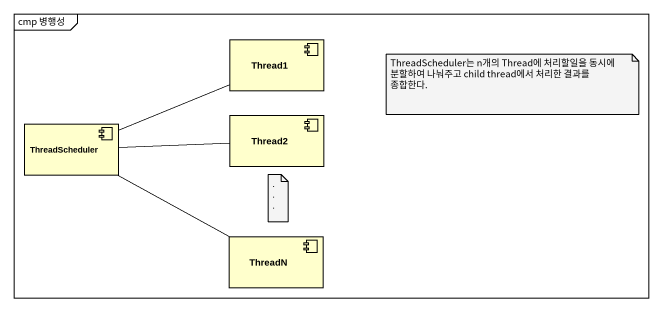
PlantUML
@startuml
mainframe cmp 병행성
component Thread1
component Thread2
component ThreadScheduler
component ThreadN
ThreadScheduler -right- Thread1
ThreadScheduler -right- Thread2
ThreadScheduler -right- ThreadN
note as N1
  ThreadScheduler는 n개의 Thread에 처리할일을 동시에 분할하여 나눠주고 child thread에서 처리한 결과를 종합한다.
end note
note as N2
  .
  .
  .
end note
@enduml
